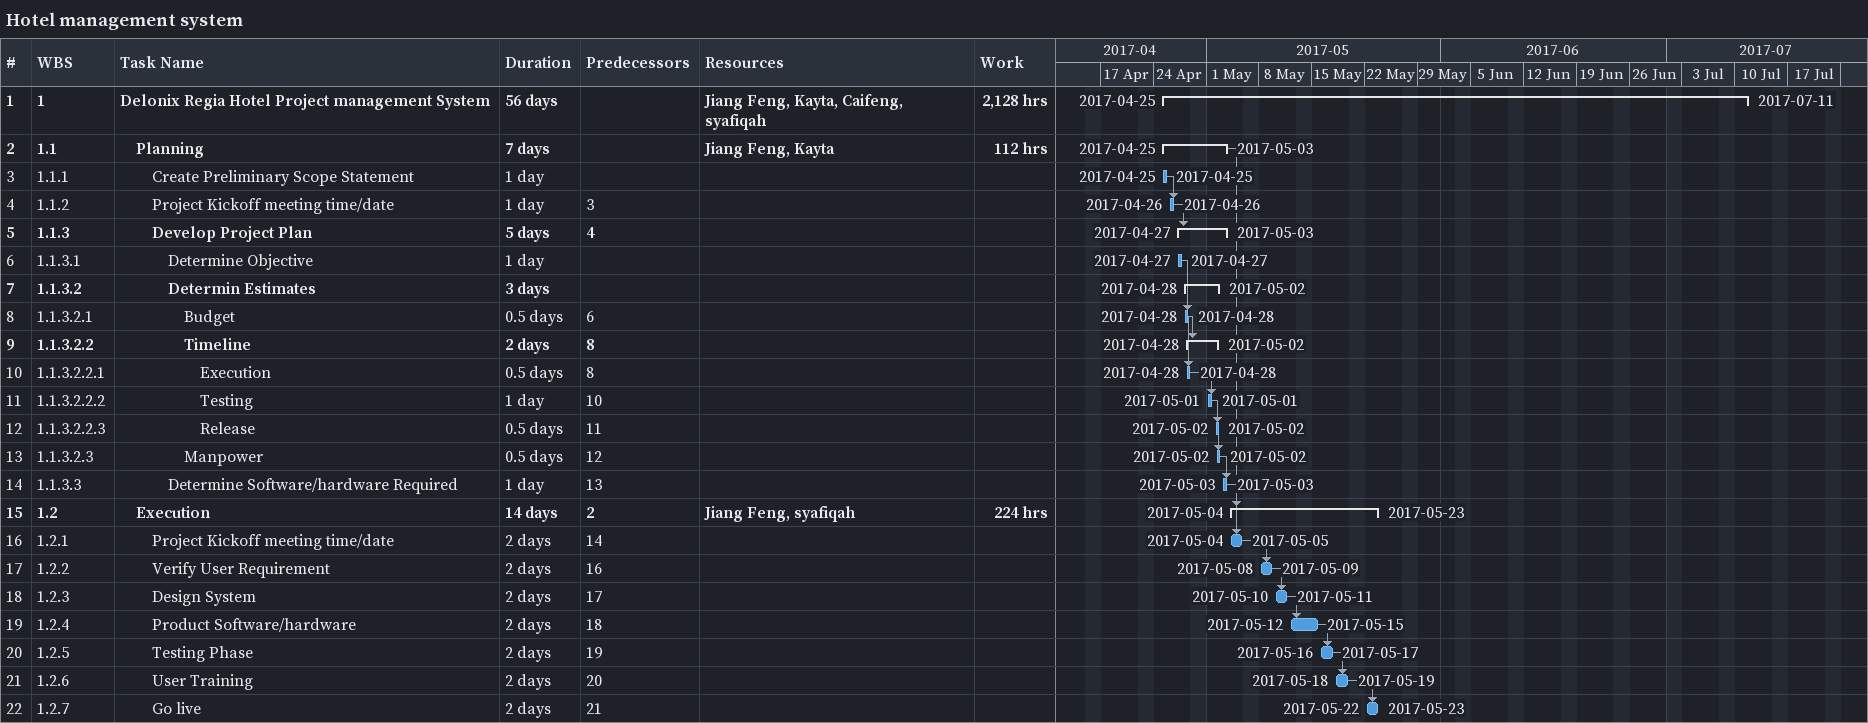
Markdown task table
Hotel management system

| ID | WBS | Task | Duration | Start | Finish | Predecessors | Resources | Work (h) |
|---|---|---|---|---|---|---|---|---|
| 1 | 1 | **Delonix Regia Hotel Project management System** | 56d | 2017-04-25 | 2017-07-11 |  | Jiang Feng, Kayta, Caifeng, syafiqah | 2128 |
| 2 | 1.1 | **Planning** | 7d | 2017-04-25 | 2017-05-03 |  | Jiang Feng, Kayta | 112 |
| 3 | 1.1.1 | Create Preliminary Scope Statement | 1d | 2017-04-25 | 2017-04-25 |  |  |  |
| 4 | 1.1.2 | Project Kickoff meeting time/date | 1d | 2017-04-26 | 2017-04-26 | 3 |  |  |
| 5 | 1.1.3 | **Develop Project Plan** | 5d | 2017-04-27 | 2017-05-03 | 4 |  |  |
| 6 | 1.1.3.1 | Determine Objective | 1d | 2017-04-27 | 2017-04-27 |  |  |  |
| 7 | 1.1.3.2 | **Determin Estimates** | 3d | 2017-04-28 | 2017-05-02 |  |  |  |
| 8 | 1.1.3.2.1 | Budget | 0.5d | 2017-04-28 | 2017-04-28 | 6 |  |  |
| 9 | 1.1.3.2.2 | **Timeline** | 2d | 2017-04-28 | 2017-05-02 | 8 |  |  |
| 10 | 1.1.3.2.2.1 | Execution | 0.5d | 2017-04-28 | 2017-04-28 | 8 |  |  |
| 11 | 1.1.3.2.2.2 | Testing | 1d | 2017-05-01 | 2017-05-01 | 10 |  |  |
| 12 | 1.1.3.2.2.3 | Release | 0.5d | 2017-05-02 | 2017-05-02 | 11 |  |  |
| 13 | 1.1.3.2.3 | Manpower | 0.5d | 2017-05-02 | 2017-05-02 | 12 |  |  |
| 14 | 1.1.3.3 | Determine Software/hardware Required | 1d | 2017-05-03 | 2017-05-03 | 13 |  |  |
| 15 | 1.2 | **Execution** | 14d | 2017-05-04 | 2017-05-23 | 2 | Jiang Feng, syafiqah | 224 |
| 16 | 1.2.1 | Project Kickoff meeting time/date | 2d | 2017-05-04 | 2017-05-05 | 14 |  |  |
| 17 | 1.2.2 | Verify User Requirement | 2d | 2017-05-08 | 2017-05-09 | 16 |  |  |
| 18 | 1.2.3 | Design System | 2d | 2017-05-10 | 2017-05-11 | 17 |  |  |
| 19 | 1.2.4 | Product Software/hardware | 2d | 2017-05-12 | 2017-05-15 | 18 |  |  |
| 20 | 1.2.5 | Testing Phase | 2d | 2017-05-16 | 2017-05-17 | 19 |  |  |
| 21 | 1.2.6 | User Training | 2d | 2017-05-18 | 2017-05-19 | 20 |  |  |
| 22 | 1.2.7 | Go live | 2d | 2017-05-22 | 2017-05-23 | 21 |  |  |
